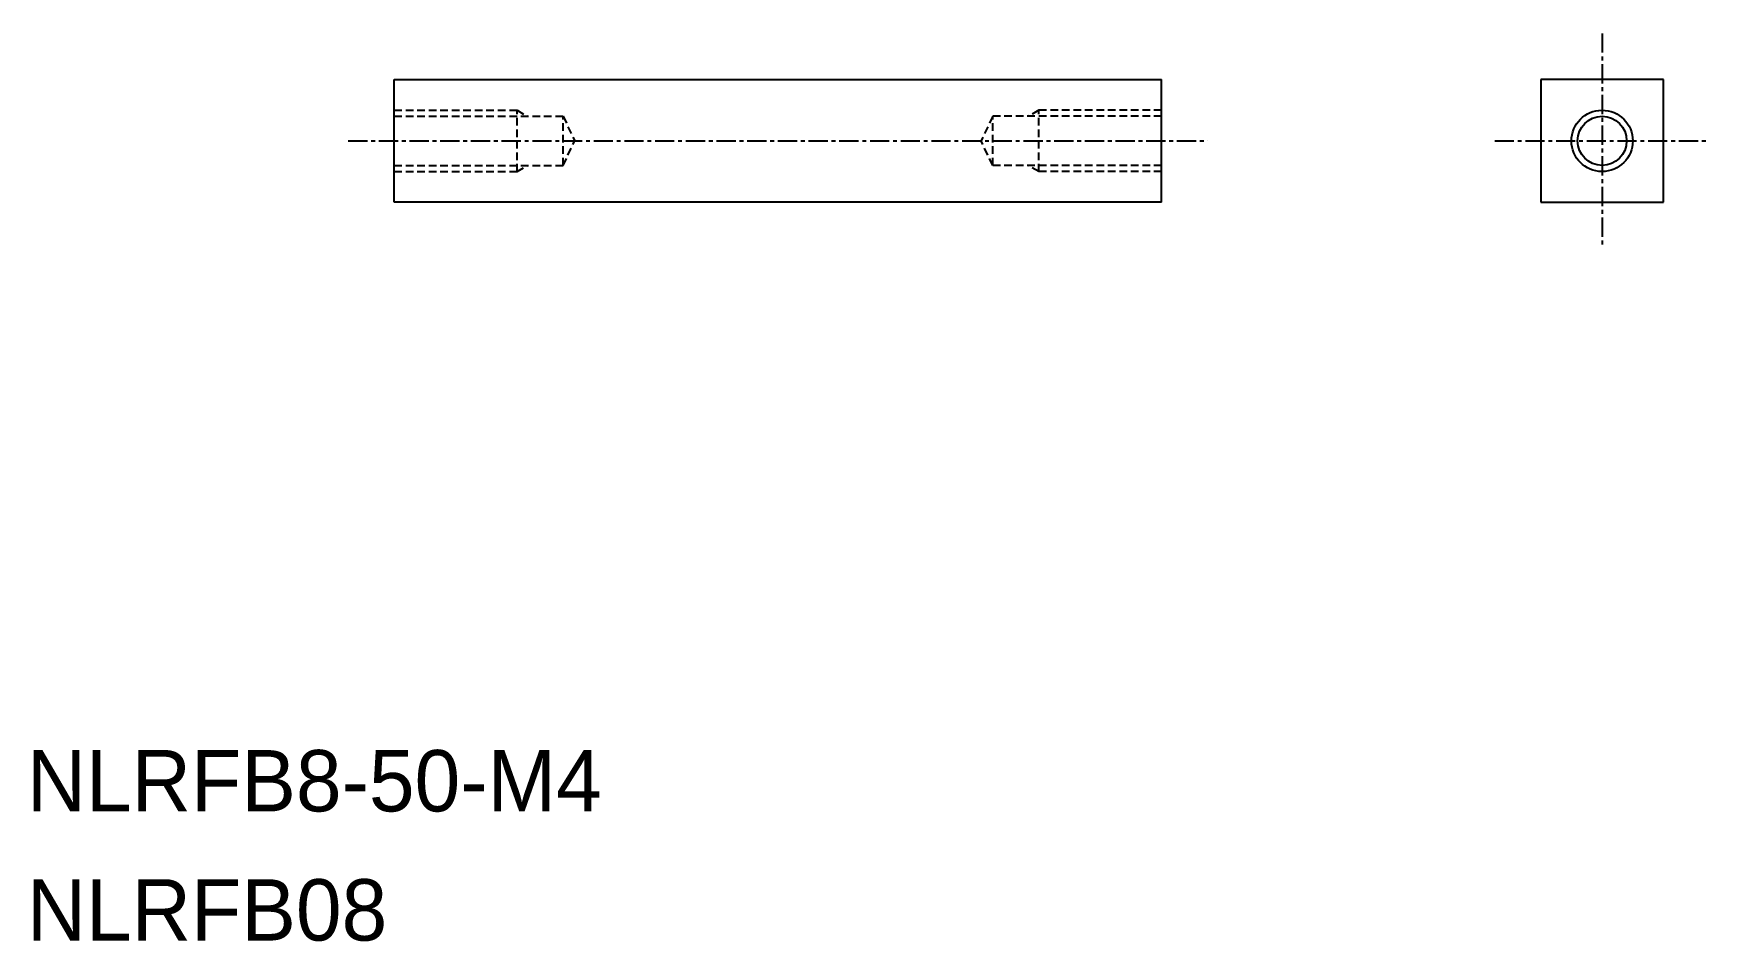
# Model space of a CAD drawing. Extents: x 55 to 165, y 98 to 157.
import ezdxf

# ---------------------------------------------------------------- set-up
doc = ezdxf.new("R2010")
doc.units = 0
doc.linetypes.add('CENTER', pattern=[2, 1.25, -0.25, 0.25, -0.25])
doc.linetypes.add('DASHED', pattern=[0.75, 0.5, -0.25])
doc.layers.get('0').update_dxf_attribs({"linetype": 'CONTINUOUS'})
doc.layers.add('CENTER', color=1, linetype='CENTER')

msp = doc.modelspace()

# ---------------------------------------------------------------- linework, layer by layer
at = {"color": 7, "linetype": 'CONTINUOUS'}
for p, q in [((78.86, 145.85), (78.86, 153.85)), ((78.86, 153.85), (128.86, 153.85)), ((128.86, 145.85), (128.86, 153.85)), ((153.56, 153.85), (153.56, 145.85)), ((161.56, 153.85), (153.56, 153.85)), ((161.56, 145.85), (161.56, 153.85)), ((128.86, 145.85), (78.86, 145.85)), ((153.56, 145.85), (161.56, 145.85))]:
    msp.add_line(p, q, dxfattribs=at)
at = {"color": 3, "linetype": 'DASHED'}
for p, q in [((78.86, 151.85), (86.86, 151.85)), ((86.86, 151.85), (87.55, 151.45)), ((86.86, 147.85), (86.86, 151.85)), ((120.86, 151.85), (120.17, 151.45)), ((128.86, 151.85), (120.86, 151.85)), ((120.86, 147.85), (120.86, 151.85)), ((78.86, 151.45), (89.86, 151.45)), ((89.86, 151.45), (90.62, 149.85)), ((89.86, 148.25), (89.86, 151.45)), ((117.86, 151.45), (117.1, 149.85)), ((128.86, 151.45), (117.86, 151.45)), ((117.86, 148.25), (117.86, 151.45)), ((89.86, 148.25), (90.62, 149.85)), ((117.86, 148.25), (117.1, 149.85)), ((78.86, 148.25), (89.86, 148.25)), ((78.86, 147.85), (86.86, 147.85)), ((86.86, 147.85), (87.55, 148.25)), ((128.86, 148.25), (117.86, 148.25)), ((120.86, 147.85), (120.17, 148.25)), ((128.86, 147.85), (120.86, 147.85))]:
    msp.add_line(p, q, dxfattribs=at)
at = {"color": 1, "linetype": 'CENTER'}
msp.add_line((75.86, 149.85), (131.86, 149.85), dxfattribs=at)
at = {"color": 3, "linetype": 'CONTINUOUS'}
msp.add_circle((157.56, 149.85), 2, dxfattribs=at)
at = {"color": 7, "linetype": 'CONTINUOUS'}
msp.add_circle((157.56, 149.85), 1.6, dxfattribs=at)
at = {"layer": 'CENTER', "color": 1, "linetype": 'CENTER'}
for p, q in [((157.56, 156.85), (157.56, 142.85)), ((150.56, 149.85), (164.56, 149.85))]:
    msp.add_line(p, q, dxfattribs=at)

# ---------------------------------------------------------------- texts
at = {"color": 7, "linetype": 'CONTINUOUS'}
for s, p in [('NLRFB8-50-M4', (54.92, 106.14)), ('NLRFB08', (54.92, 97.72))]:
    msp.add_text(s, height=4, dxfattribs=at).set_placement(p)

doc.saveas('drawing.dxf')
